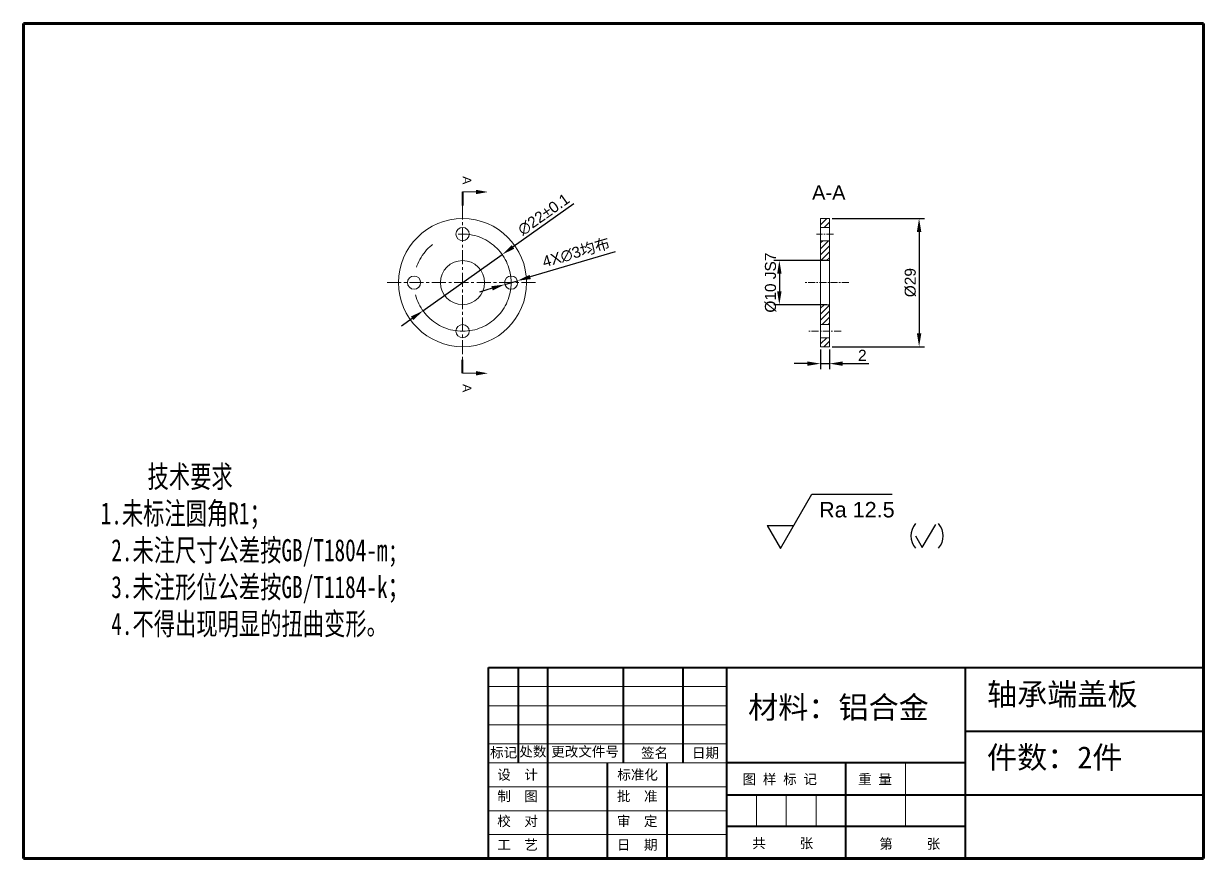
# Model space of a CAD drawing. Header units: millimetres. Extents: x 8228 to 14419, y 2533 to 3289.
# Drawn here: x 12588 to 12855.3, y 2889.9 to 3078.9 of the extents above; entities that cross this region are included whole.
import ezdxf

# ---------------------------------------------------------------- set-up
doc = ezdxf.new("R2010")
doc.units = ezdxf.units.MM
doc.linetypes.add('CENTER', pattern=[50.8, 31.75, -6.35, 6.35, -6.35])
for name, color, linetype, lineweight in [('AM_5', 3, 'Continuous', 25), ('中心线', 1, 'CENTER', 5), ('标注', 3, 'Continuous', 5), ('粗实线', 7, 'Continuous', 40), ('线框', 7, 'Continuous', 60), ('细实线', 5, 'Continuous', 5)]:
    doc.layers.add(name, color=color, linetype=linetype, lineweight=lineweight)
doc.styles.get("Standard").update_dxf_attribs({"font": 'arial.ttf'})
doc.styles.add('样式 2', font='arial.ttf', dxfattribs={"height": 2})
doc.styles.add('汉字', font='STFANGSO.TTF', dxfattribs={"width": 0.707, "height": 3.5})
doc.dimstyles.new('样式0-2', dxfattribs={"dimtxt": 2.5, "dimasz": 3, "dimexe": 1.25, "dimexo": 0.625, "dimtad": 1, "dimdsep": 46, "dimtxsty": 'Standard', "dimcen": 2.5, "dimazin": 0, "dimtfac": 1, "dimtmove": 0, "dimatfit": 3, "dimfxl": 1, "dimarcsym": 0})
doc.dimstyles.new('样式0-2$0', dxfattribs={"dimtxt": 2.5, "dimasz": 3, "dimexe": 1.25, "dimexo": 0.625, "dimtad": 1, "dimdsep": 46, "dimtxsty": 'Standard', "dimcen": 2.5, "dimazin": 0, "dimtfac": 1, "dimtmove": 0, "dimatfit": 3, "dimfxl": 1, "dimarcsym": 0})

# ---------------------------------------------------------------- blocks, each defined once
blk = doc.blocks.new('*D94')
at = {"layer": 'Defpoints', "color": 0, "transparency": 16777216}
for p in [(12699.87, 3020.67), (12697, 3019.81)]:
    blk.add_point(p, dxfattribs=at)
at = {"layer": '标注', "color": 0, "lineweight": -2, "transparency": 16777216}
for p, q in [((12721.99, 3027.23), (12702.75, 3021.52)), ((12697, 3019.81), (12699.87, 3020.67)), ((12694.12, 3018.96), (12691.24, 3018.11))]:
    blk.add_line(p, q, dxfattribs=at)
at = {"layer": '标注', "color": 0, "transparency": 16777216}
for points in [[(12702.61, 3022), (12702.89, 3021.04), (12699.87, 3020.67)], [(12693.98, 3019.44), (12694.26, 3018.48), (12697, 3019.81)]]:
    blk.add_solid(points, dxfattribs=at)
at = {"layer": '标注', "color": 0, "transparency": 16777216, "insert": (12713.16, 3026.97), "char_height": 2.5, "attachment_point": 5, "rotation": 16.5201}
blk.add_mtext('4X∅3{\\fSimSun|b0|i0|c134|p2;均布}', dxfattribs=at)
blk = doc.blocks.new('*D95')
at = {"layer": 'Defpoints', "color": 0, "transparency": 16777216}
for p in [(12696.41, 3026.6), (12678.46, 3013.88)]:
    blk.add_point(p, dxfattribs=at)
at = {"layer": '标注', "color": 0, "lineweight": -2, "transparency": 16777216}
for p, q in [((12712.6, 3038.06), (12698.86, 3028.33)), ((12678.46, 3013.88), (12696.41, 3026.6)), ((12676.01, 3012.15), (12673.56, 3010.41))]:
    blk.add_line(p, q, dxfattribs=at)
at = {"layer": '标注', "color": 0, "transparency": 16777216}
for points in [[(12698.57, 3028.74), (12699.15, 3027.92), (12696.41, 3026.6)], [(12675.72, 3012.56), (12676.3, 3011.74), (12678.46, 3013.88)]]:
    blk.add_solid(points, dxfattribs=at)
at = {"layer": '标注', "color": 0, "transparency": 16777216, "insert": (12705.82, 3035.67), "char_height": 2.5, "attachment_point": 5, "rotation": 35.3075}
blk.add_mtext('∅22%%P0.1', dxfattribs=at)
blk = doc.blocks.new('*D112')
at = {"layer": 'Defpoints', "color": 0, "transparency": 16777216}
for p in [(12768.55, 3005.74), (12770.55, 3005.74), (12770.55, 3001.9)]:
    blk.add_point(p, dxfattribs=at)
at = {"layer": '标注', "color": 0, "lineweight": -2, "transparency": 16777216}
for p, q in [((12768.55, 3005.11), (12768.55, 3000.65)), ((12770.55, 3005.11), (12770.55, 3000.65)), ((12765.55, 3001.9), (12762.55, 3001.9)), ((12768.55, 3001.9), (12770.55, 3001.9)), ((12773.55, 3001.9), (12779.46, 3001.9))]:
    blk.add_line(p, q, dxfattribs=at)
at = {"layer": '标注', "color": 0, "transparency": 16777216}
for points in [[(12765.55, 3002.4), (12765.55, 3001.4), (12768.55, 3001.9)], [(12773.55, 3002.4), (12773.55, 3001.4), (12770.55, 3001.9)]]:
    blk.add_solid(points, dxfattribs=at)
at = {"layer": '标注', "color": 0, "transparency": 16777216, "insert": (12778, 3003.78), "char_height": 2.5, "attachment_point": 5}
blk.add_mtext('2', dxfattribs=at)
blk = doc.blocks.new('*D116')
at = {"layer": 'Defpoints', "color": 0, "transparency": 16777216}
for p in [(12770.55, 3025.24), (12759.2, 3015.24), (12770.55, 3015.24)]:
    blk.add_point(p, dxfattribs=at)
at = {"layer": '标注', "color": 0, "lineweight": -2, "transparency": 16777216}
for p, q in [((12769.93, 3025.24), (12757.95, 3025.24)), ((12759.2, 3022.24), (12759.2, 3018.24)), ((12769.93, 3015.24), (12757.95, 3015.24))]:
    blk.add_line(p, q, dxfattribs=at)
at = {"layer": '标注', "color": 0, "transparency": 16777216}
for points in [[(12758.7, 3022.24), (12759.7, 3022.24), (12759.2, 3025.24)], [(12758.7, 3018.24), (12759.7, 3018.24), (12759.2, 3015.24)]]:
    blk.add_solid(points, dxfattribs=at)
at = {"layer": '标注', "color": 0, "transparency": 16777216, "insert": (12757.23, 3020.24), "char_height": 2.5, "attachment_point": 5, "rotation": 90}
blk.add_mtext('%%C10{}{\\C2; JS7}', dxfattribs=at)
blk = doc.blocks.new('*D117')
at = {"layer": 'Defpoints', "color": 0, "transparency": 16777216}
for p in [(12770.55, 3034.74), (12770.55, 3005.74), (12790.86, 3005.74)]:
    blk.add_point(p, dxfattribs=at)
at = {"layer": '标注', "color": 0, "lineweight": -2, "transparency": 16777216}
for p, q in [((12771.18, 3034.74), (12792.11, 3034.74)), ((12790.86, 3031.74), (12790.86, 3008.74)), ((12771.18, 3005.74), (12792.11, 3005.74))]:
    blk.add_line(p, q, dxfattribs=at)
at = {"layer": '标注', "color": 0, "transparency": 16777216}
for points in [[(12790.36, 3031.74), (12791.36, 3031.74), (12790.86, 3034.74)], [(12790.36, 3008.74), (12791.36, 3008.74), (12790.86, 3005.74)]]:
    blk.add_solid(points, dxfattribs=at)
at = {"layer": '标注', "color": 0, "transparency": 16777216, "insert": (12788.89, 3020.24), "char_height": 2.5, "attachment_point": 5, "rotation": 90}
blk.add_mtext('%%C29', dxfattribs=at)

msp = doc.modelspace()

# ---------------------------------------------------------------- hatches: boundary and pattern name
at = {"layer": '中心线'}
h = msp.add_hatch(dxfattribs=at)
h.set_pattern_fill('ANSI31', color=256, scale=0.3)
h.set_pattern_definition([(45, (43.304, 0), (-0.67351921, 0.67351921), [])])
h.paths.add_polyline_path([(12770.55178214, 3032.73939098), (12770.55178214, 3034.73939098), (12768.55178214, 3034.73939098), (12768.55178214, 3032.73939098)])
h.paths.add_polyline_path([(12768.55178214, 3025.23939098), (12770.55178214, 3025.23939098), (12770.55178214, 3029.73939098), (12768.55178214, 3029.73939098)])
h.paths.add_polyline_path([(12770.55178214, 3015.23939098), (12768.55178214, 3015.23939098), (12768.55178214, 3010.73939098), (12770.55178214, 3010.73939098)])
h.paths.add_polyline_path([(12768.55178214, 3005.73939098), (12770.55178214, 3005.73939098), (12770.55178214, 3007.73939098), (12768.55178214, 3007.73939098)])

# ---------------------------------------------------------------- linework, layer by layer
at = {"linetype": 'Continuous', "lineweight": 15}
for p, q in [((12770.55178214, 3034.73939098), (12768.55178214, 3034.73939098)), ((12768.55178214, 3034.73939098), (12768.55178214, 3005.73939098)), ((12770.55178214, 3034.73939098), (12770.55178214, 3005.73939098)), ((12770.55178214, 3032.73939098), (12768.55178214, 3032.73939098)), ((12770.55178214, 3029.73939098), (12768.55178214, 3029.73939098)), ((12770.55178214, 3025.23939098), (12768.55178214, 3025.23939098)), ((12770.55178214, 3015.23939098), (12768.55178214, 3015.23939098)), ((12770.55178214, 3010.73939098), (12768.55178214, 3010.73939098)), ((12770.55178214, 3007.73939098), (12768.55178214, 3007.73939098)), ((12768.55178214, 3005.73939098), (12770.55178214, 3005.73939098))]:
    msp.add_line(p, q, dxfattribs=at)
for centre, radius in [((12687.43443482, 3020.23939098), 14.5), ((12687.43443482, 3031.23939098), 1.5), ((12687.43443482, 3020.23939098), 5), ((12676.43443482, 3020.23939098), 1.5), ((12698.43443482, 3020.23939098), 1.5), ((12687.43443482, 3009.23939098), 1.5)]:
    msp.add_circle(centre, radius, dxfattribs=at)
at = {"layer": 'AM_5'}
for points in [[(12756.41731505, 2965.25980596), (12759.44840396, 2960.00980596), (12766.56367498, 2972.33381687)], [(12766.56367498, 2972.33381687), (12784.74342442, 2972.33381687)], [(12756.41731505, 2965.25980596), (12762.47949287, 2965.25980596)], [(12790.0714858, 2962.88405259), (12791.58703026, 2960.25905259), (12794.61811917, 2965.50905259)]]:
    msp.add_lwpolyline(points, dxfattribs=at)
for centre, start, end in [((12793.27981913, 2962.88405259), 138.8879095608, 221.1120904392), ((12792.07894648, 2962.88405259), 318.8879095608, 41.1120904392)]:
    msp.add_arc(centre, 4.25833333, start, end, dxfattribs=at)
at = {"layer": '中心线', "ltscale": 0.1}
for p, q in [((12687.43443482, 3037.72589866), (12687.43443482, 3002.7528833)), ((12670.32039988, 3020.23939098), (12704.54846976, 3020.23939098))]:
    msp.add_line(p, q, dxfattribs=at)
at = {"layer": '中心线', "ltscale": 0.05}
for p, q in [((12771.49492697, 3031.23939098), (12767.60612667, 3031.23939098)), ((12774.92812651, 3020.23939098), (12765.01159262, 3020.23939098)), ((12773.1774317, 3009.23939098), (12765.76089014, 3009.23939098))]:
    msp.add_line(p, q, dxfattribs=at)
at = {"layer": '中心线'}
msp.add_circle((12687.43443482, 3020.23939098), 11, dxfattribs=at)
at = {"layer": '粗实线', "ltscale": 0.1}
for p, q in [((12687.43443482, 3040.76275368), (12687.43443482, 3037.72589866)), ((12687.43443482, 2999.71602827), (12687.43443482, 3002.7528833)), ((12693.27432231, 2933.08443578), (12855.27432231, 2933.08443578)), ((12693.27432231, 2889.88443578), (12693.27432231, 2933.08443578)), ((12700.08656465, 2911.48443578), (12700.08656465, 2933.08443578)), ((12706.77432231, 2889.88443578), (12706.77432231, 2933.08443578)), ((12723.87432231, 2911.48443578), (12723.87432231, 2933.08443578)), ((12737.37432231, 2911.48443578), (12737.37432231, 2933.08443578)), ((12747.27432231, 2889.88443578), (12747.27432231, 2933.08443578)), ((12801.27432231, 2933.08443578), (12801.27432231, 2889.88443578)), ((12801.27432231, 2918.68443578), (12855.27432231, 2918.68443578)), ((12720.27432231, 2889.88443578), (12720.27432231, 2911.48443578)), ((12733.77432231, 2889.88443578), (12733.77432231, 2911.48443578)), ((12801.27432231, 2911.48443578), (12747.27432231, 2911.48443578)), ((12774.27432231, 2889.88443578), (12774.27432231, 2911.48443578)), ((12747.27432231, 2904.28443578), (12855.27432231, 2904.28443578)), ((12801.27432231, 2897.08443578), (12747.27432231, 2897.08443578))]:
    msp.add_line(p, q, dxfattribs=at)
for points in [[(12693.17569399, 3040.76275368, 0, 1, 0), (12690.43443482, 3040.76275368, 1, 1, 0)], [(12693.17569399, 2999.71602827, 0, 1, 0), (12690.43443482, 2999.71602827, 1, 1, 0)]]:
    msp.add_lwpolyline(points, format="xyseb", dxfattribs=at)
at = {"layer": '线框', "ltscale": 0.1}
for p, q in [((12587.97432231, 3078.88443578), (12855.27432231, 3078.88443578)), ((12587.97432231, 2889.88443578), (12587.97432231, 3078.88443578)), ((12855.27432231, 3078.88443578), (12855.27432231, 2889.88443578)), ((12855.27432231, 2889.88443578), (12587.97432231, 2889.88443578))]:
    msp.add_line(p, q, dxfattribs=at)
at = {"layer": '细实线'}
for p, q in [((12690.43443482, 3040.76275368), (12687.43443482, 3040.76275368)), ((12690.43443482, 2999.71602827), (12687.43443482, 2999.71602827)), ((12747.27432231, 2928.76443578), (12693.27432231, 2928.76443578)), ((12747.27432231, 2924.44443578), (12693.27432231, 2924.44443578)), ((12747.27432231, 2920.12443578), (12693.27432231, 2920.12443578)), ((12747.27432231, 2915.80443578), (12693.27432231, 2915.80443578)), ((12747.27432231, 2911.48443578), (12693.27432231, 2911.48443578)), ((12787.77432231, 2897.08443578), (12787.77432231, 2911.48443578)), ((12747.27432231, 2906.08443578), (12693.27432231, 2906.08443578)), ((12754.02432231, 2897.08443578), (12754.02432231, 2904.28443578)), ((12760.77432231, 2897.08443578), (12760.77432231, 2904.28443578)), ((12767.52432231, 2897.08443578), (12767.52432231, 2904.28443578)), ((12747.27432231, 2900.68443578), (12693.27432231, 2900.68443578)), ((12747.27432231, 2895.28443578), (12693.27432231, 2895.28443578))]:
    msp.add_line(p, q, dxfattribs=at)

# ---------------------------------------------------------------- texts
at = {"insert": (12593.40391284, 2978.83692614), "char_height": 5, "attachment_point": 1, "style": '汉字'}
msp.add_mtext_dynamic_manual_height_columns('\\pi22.65;{\\W0.707;技术要求\\P\\pi0;     1.未标注圆角R1；\\P      2.未注尺寸公差按GB/T1804-m;\\P      3.未注形位公差按GB/T1184-k；\\P      4.不得出现明显的扭曲变形。}', width=129.0643646646, gutter_width=12.5, heights=[0], dxfattribs=at)
at = {"layer": 'AM_5', "insert": (12768.19840396, 2970.58381687), "char_height": 3.5, "width": 18.0992496589, "attachment_point": 1}
msp.add_mtext('Ra 12.5', dxfattribs=at)
at = {"layer": '中心线', "char_height": 5, "attachment_point": 1, "style": '样式 2'}
for s, insert in [('{\\fSimSun|b0|i0|c134|p2;\\C2;轴承端盖板}', (12806.25432678, 2929.55479733)), ('{\\fSimSun|b0|i0|c134|p2;\\C2;材料：铝合金}', (12752.1306157, 2926.57171591)), ('{\\fSimSun|b0|i0|c134|p2;\\C2;件数：2件}', (12806.25432678, 2915.25198578))]:
    msp.add_mtext_dynamic_manual_height_columns(s, width=150.0879237383, gutter_width=10, heights=[0], dxfattribs=dict(at, insert=insert))
at = {"layer": '粗实线', "ltscale": 0.1, "char_height": 2, "attachment_point": 1, "rotation": 270, "style": '样式 2'}
for insert in [(12689.43443482, 3044.34317525), (12689.43443482, 2997.27626166)]:
    msp.add_mtext_dynamic_manual_height_columns('A', width=7.6166342991, gutter_width=10, heights=[0], dxfattribs=dict(at, insert=insert))
at = {"layer": '粗实线', "ltscale": 0.1, "insert": (12766.6100115, 3039.00661238), "char_height": 3.255940023, "attachment_point": 7, "style": '样式 2'}
msp.add_mtext_dynamic_manual_height_columns('A-A', width=7.6166342991, gutter_width=10, heights=[0], dxfattribs=at)
at = {"layer": '细实线', "char_height": 2.25, "attachment_point": 1}
for s, insert, width in [('{\\f宋体|b0|i0|c134|p2;标记}', (12693.66727996, 2914.98002991), 7.875), ('{\\f宋体|b0|i0|c134|p2;处数}', (12700.29667097, 2915.18879792), 7.875), ('{\\f宋体|b0|i0|c134|p2;更改文件号}', (12707.51320436, 2915.18879739), 16.875), ('{\\f宋体|b0|i0|c134|p2;签名}', (12727.87177625, 2914.90447598), 7.875), ('{\\f宋体|b0|i0|c134|p2;日期}', (12739.39931997, 2914.90447598), 7.875), ('{\\f宋体|b0|i0|c134|p2;设  计}', (12695.29635892, 2909.95711566), 18), ('{\\f宋体|b0|i0|c134|p2;标准化}', (12722.48202547, 2909.95711566), 18), ('{\\f宋体|b0|i0|c134|p2;图 样 标 记}', (12750.86633084, 2908.94244631), 20.27709), ('\\f宋体|b0|i0|c134|p2;重 量', (12777.0303527, 2908.93997566), 11.25), ('{\\f宋体|b0|i0|c134|p2;制  图}', (12695.29635892, 2905.09631177), 18), ('{\\f宋体|b0|i0|c134|p2;批  准}', (12722.39196776, 2905.09631177), 18), ('{\\f宋体|b0|i0|c134|p2;校  对}', (12695.29635892, 2899.44669268), 18), ('{\\f宋体|b0|i0|c134|p2;审  定}', (12722.39196776, 2899.44669268), 18), ('{\\f宋体|b0|i0|c134|p2;工  艺}', (12695.29635892, 2894.08055181), 18), ('{\\f宋体|b0|i0|c134|p2;日  期}', (12722.39196776, 2894.08055181), 18), ('{\\f宋体|b0|i0|c134|p2; 共     张}', (12751.53257387, 2894.44731464), 18.19458), ('{\\f宋体|b0|i0|c134|p2; 第     张}', (12780.31959985, 2894.31362725), 22.5)]:
    msp.add_mtext(s, dxfattribs=dict(at, insert=insert, width=width))

# ---------------------------------------------------------------- dimensions: what is measured, and where the dimension line sits
at = {"layer": '标注'}
dim = msp.add_diameter_dim_2p(p1=(12678.45774867, 3013.88178878), p2=(12696.41112098, 3026.59699317), text='<>%%P0.1', dimstyle='样式0-2', override={"dimpost": ''}, dxfattribs=at)
dim.commit()
dim.dimension.update_dxf_attribs({"geometry": '*D95', "text_midpoint": (12705.8154334, 3035.67314139)})
dim = msp.add_linear_dim(base=(12790.862754, 3005.73939098), p1=(12770.55178214, 3034.73939098), p2=(12770.55178214, 3005.73939098), angle=90, text='%%C<>', dimstyle='样式0-2$0', dxfattribs=at)
dim.commit()
dim.dimension.update_dxf_attribs({"geometry": '*D117', "text_midpoint": (12788.89140338, 3020.23939098)})
dim = msp.add_diameter_dim_2p(p1=(12696.99635502, 3019.81286258), p2=(12699.87251463, 3020.66591938), text='4X<>{\\fSimSun|b0|i0|c134|p2;均布}', dimstyle='样式0-2', dxfattribs=at)
dim.commit()
dim.dimension.update_dxf_attribs({"geometry": '*D94', "text_midpoint": (12713.16231891, 3026.96898562)})
dim = msp.add_linear_dim(base=(12759.19697911, 3015.23939098), p1=(12770.55178214, 3025.23939098), p2=(12770.55178214, 3015.23939098), angle=90, text='%%C<>{}{\\C2; JS7}', dimstyle='样式0-2$0', override={"dimtdec": 3}, dxfattribs=at)
dim.commit()
dim.dimension.update_dxf_attribs({"geometry": '*D116', "text_midpoint": (12759.19697911, 3020.23939098), "dimtype": 160})
dim = msp.add_linear_dim(base=(12770.55178214, 3001.89888918), p1=(12768.55178214, 3005.73939098), p2=(12770.55178214, 3005.73939098), dimstyle='样式0-2$0', dxfattribs=at)
dim.commit()
dim.dimension.update_dxf_attribs({"geometry": '*D112', "text_midpoint": (12778.00471529, 3003.77900515)})

doc.saveas('drawing.dxf')
